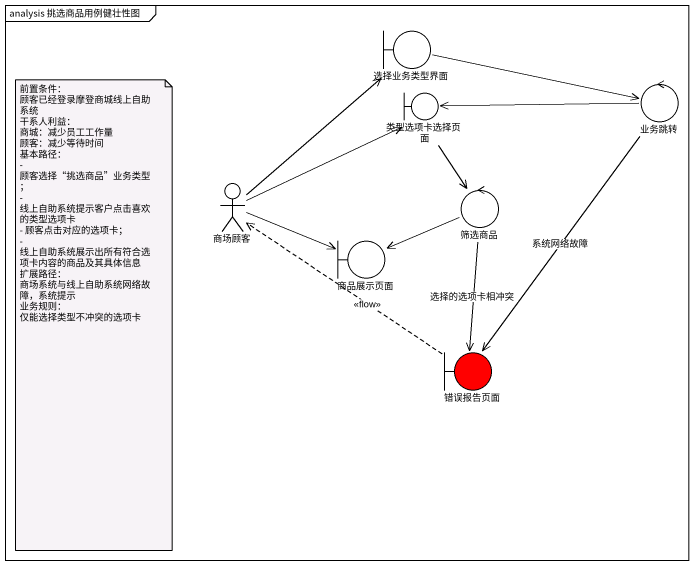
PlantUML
@startuml
mainframe analysis 挑选商品用例健壮性图
boundary 选择业务类型界面
boundary 类型选项卡选择页面
control 业务跳转
actor 商场顾客
control 筛选商品
boundary 商品展示页面
boundary 错误报告页面 #FF0000
选择业务类型界面 -right-> 业务跳转
类型选项卡选择页面 --> 筛选商品
业务跳转 -left-> 类型选项卡选择页面
业务跳转 --> 错误报告页面 : 系统网络故障
商场顾客 -up-> 选择业务类型界面
商场顾客 -right-> 类型选项卡选择页面
商场顾客 -right-> 商品展示页面
筛选商品 -left-> 商品展示页面
筛选商品 --> 错误报告页面 : 选择的选项卡相冲突
错误报告页面 .up.> 商场顾客 : <<flow>>
note as N1
  前置条件：
  顾客已经登录摩登商城线上自助系统
  干系人利益：
  商城：减少员工工作量
  顾客：减少等待时间
  基本路径：
  - 顾客选择“挑选商品”业务类型；
  - 线上自助系统提示客户点击喜欢的类型选项卡
  - 顾客点击对应的选项卡；
  - 线上自助系统展示出所有符合选项卡内容的商品及其具体信息
  扩展路径：
  商场系统与线上自助系统网络故障，系统提示
  业务规则：
  仅能选择类型不冲突的选项卡
end note
@enduml
